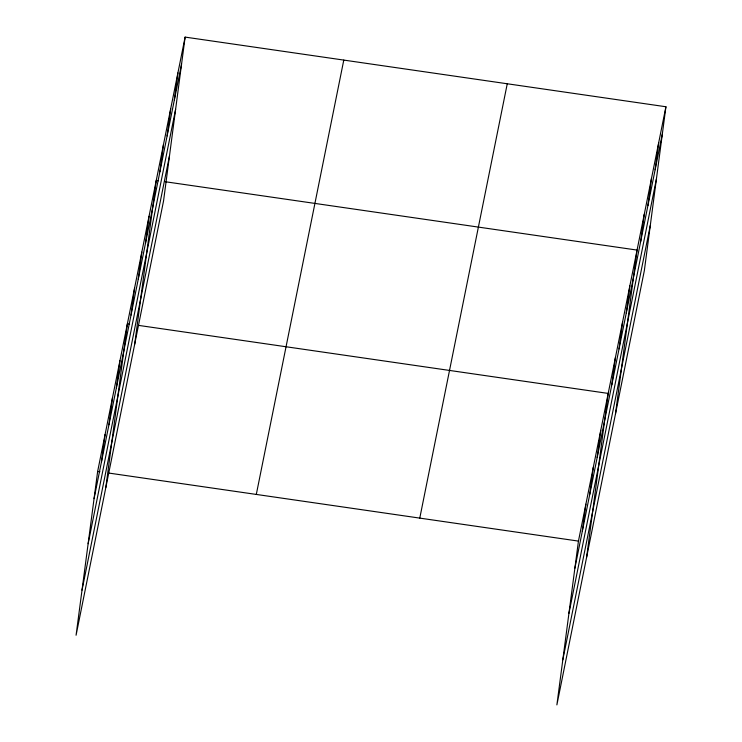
<?xml version="1.0" encoding="UTF-8"?>
<svg xmlns="http://www.w3.org/2000/svg" width="742" height="742" viewBox="0 0 742 742"><rect width="100%" height="100%" fill="white"/><g stroke="black" fill="none" stroke-linecap="round" stroke-linejoin="round"><path stroke-width="1.11" d="M185.12 37.1L97.647 471.448L76.074 635.245L163.555 200.906L185.12 37.1L665.926 106.755L644.353 270.552L556.88 704.9L578.445 541.094L665.926 106.755M101.496 461.7L105.076 434.524M108.935 424.786L112.515 397.61M116.373 387.862L119.954 360.686M105.818 487.568L127.383 323.772L129.655 324.096M131.028 315.109L134.599 287.933M138.244 279.28L141.815 252.104M145.46 243.441L149.04 216.265M134.692 344.242L156.256 180.436L158.519 180.76M159.892 171.773L163.472 144.597M167.108 135.944L170.688 108.768M174.324 100.114L177.904 72.929M582.303 531.355L585.883 504.18M589.742 494.432L593.312 467.256M597.171 457.517L600.751 430.341M586.625 557.223L608.19 393.418L138.717 325.413M611.825 384.764L615.406 357.588M619.041 348.925L622.621 321.75M626.257 313.096L629.837 285.92M615.489 413.888L637.053 250.082L165.318 181.744M640.698 241.428L644.269 214.252M647.914 205.599L651.485 178.414M655.13 169.76L658.701 142.585M94.067 498.624L181.54 64.276M88.131 543.71L175.604 109.362M82.01 590.159L169.491 155.82M256.305 494.432L343.787 60.083M419.777 518.111L507.259 83.763M574.864 568.27L662.346 133.931M568.928 613.356L656.41 179.017M562.816 659.814L650.289 225.466M97.647 471.448L99.91 471.773M108.972 473.09L578.445 541.094"/></g></svg>
